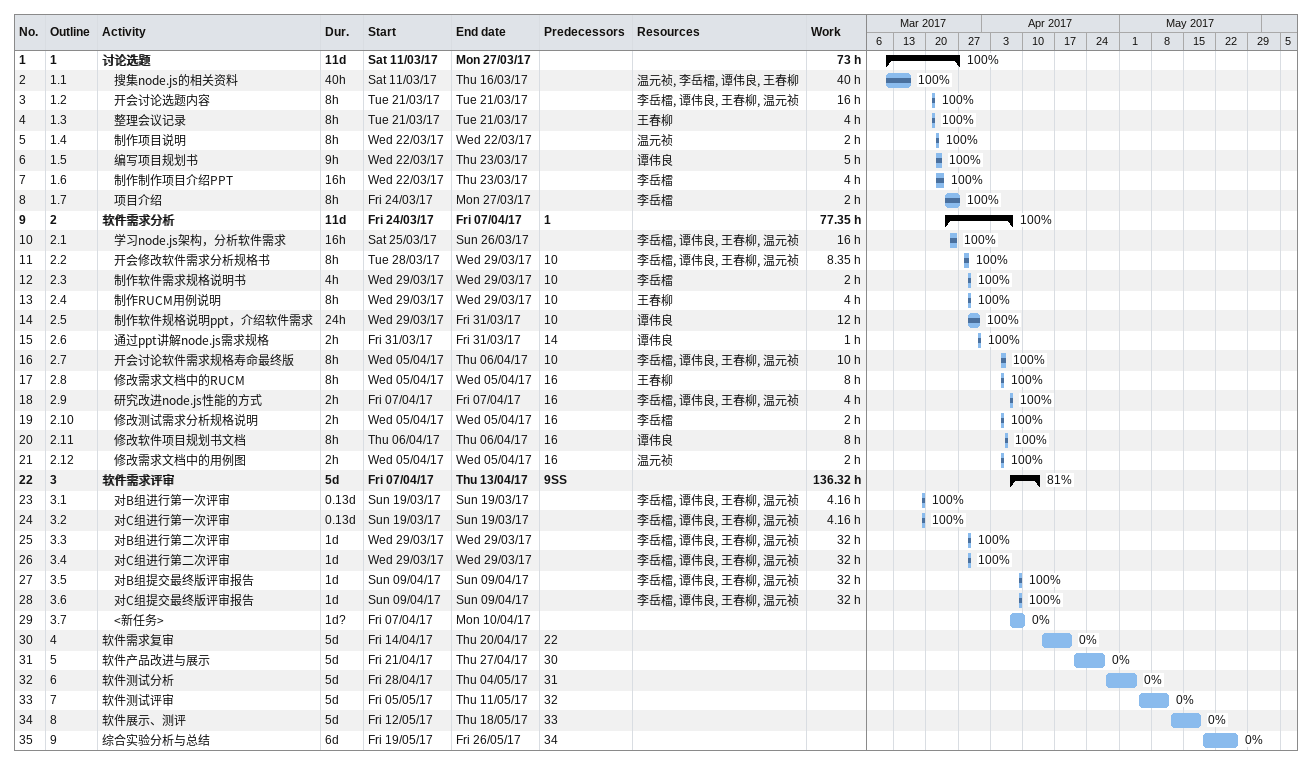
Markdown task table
| ID | WBS | Task | Duration | Start | Finish | Predecessors | Resources | % complete | Work (h) |
|---|---|---|---|---|---|---|---|---|---|
| 1 | 1 | **讨论选题** | 11d | 2017-03-11 | 2017-03-27 |  |  | 100 | 73 |
| 2 | 1.1 | 搜集node.js的相关资料 | 40h | 2017-03-11 | 2017-03-16 |  | 温元祯, 李岳檑, 谭伟良, 王春柳 | 100 | 40 |
| 3 | 1.2 | 开会讨论选题内容 | 8h | 2017-03-21 | 2017-03-21 |  | 李岳檑, 谭伟良, 王春柳, 温元祯 | 100 | 16 |
| 4 | 1.3 | 整理会议记录 | 8h | 2017-03-21 | 2017-03-21 |  | 王春柳 | 100 | 4 |
| 5 | 1.4 | 制作项目说明 | 8h | 2017-03-22 | 2017-03-22 |  | 温元祯 | 100 | 2 |
| 6 | 1.5 | 编写项目规划书 | 9h | 2017-03-22 | 2017-03-23 |  | 谭伟良 | 100 | 5 |
| 7 | 1.6 | 制作制作项目介绍PPT | 16h | 2017-03-22 | 2017-03-23 |  | 李岳檑 | 100 | 4 |
| 8 | 1.7 | 项目介绍 | 8h | 2017-03-24 | 2017-03-27 |  | 李岳檑 | 100 | 2 |
| 9 | 2 | **软件需求分析** | 11d | 2017-03-24 | 2017-04-07 | 1 |  | 100 | 77.35 |
| 10 | 2.1 | 学习node.js架构，分析软件需求 | 16h | 2017-03-25 | 2017-03-26 |  | 李岳檑, 谭伟良, 王春柳, 温元祯 | 100 | 16 |
| 11 | 2.2 | 开会修改软件需求分析规格书 | 8h | 2017-03-28 | 2017-03-29 | 10 | 李岳檑, 谭伟良, 王春柳, 温元祯 | 100 | 8.35 |
| 12 | 2.3 | 制作软件需求规格说明书 | 4h | 2017-03-29 | 2017-03-29 | 10 | 李岳檑 | 100 | 2 |
| 13 | 2.4 | 制作RUCM用例说明 | 8h | 2017-03-29 | 2017-03-29 | 10 | 王春柳 | 100 | 4 |
| 14 | 2.5 | 制作软件规格说明ppt，介绍软件需求 | 24h | 2017-03-29 | 2017-03-31 | 10 | 谭伟良 | 100 | 12 |
| 15 | 2.6 | 通过ppt讲解node.js需求规格 | 2h | 2017-03-31 | 2017-03-31 | 14 | 谭伟良 | 100 | 1 |
| 16 | 2.7 | 开会讨论软件需求规格寿命最终版 | 8h | 2017-04-05 | 2017-04-06 | 10 | 李岳檑, 谭伟良, 王春柳, 温元祯 | 100 | 10 |
| 17 | 2.8 | 修改需求文档中的RUCM | 8h | 2017-04-05 | 2017-04-05 | 16 | 王春柳 | 100 | 8 |
| 18 | 2.9 | 研究改进node.js性能的方式 | 2h | 2017-04-07 | 2017-04-07 | 16 | 李岳檑, 谭伟良, 王春柳, 温元祯 | 100 | 4 |
| 19 | 2.10 | 修改测试需求分析规格说明 | 2h | 2017-04-05 | 2017-04-05 | 16 | 李岳檑 | 100 | 2 |
| 20 | 2.11 | 修改软件项目规划书文档 | 8h | 2017-04-06 | 2017-04-06 | 16 | 谭伟良 | 100 | 8 |
| 21 | 2.12 | 修改需求文档中的用例图 | 2h | 2017-04-05 | 2017-04-05 | 16 | 温元祯 | 100 | 2 |
| 22 | 3 | **软件需求评审** | 5d | 2017-04-07 | 2017-04-13 | 9SS |  | 81 | 136.32 |
| 23 | 3.1 | 对B组进行第一次评审 | 0.13d | 2017-03-19 | 2017-03-19 |  | 李岳檑, 谭伟良, 王春柳, 温元祯 | 100 | 4.16 |
| 24 | 3.2 | 对C组进行第一次评审 | 0.13d | 2017-03-19 | 2017-03-19 |  | 李岳檑, 谭伟良, 王春柳, 温元祯 | 100 | 4.16 |
| 25 | 3.3 | 对B组进行第二次评审 | 1d | 2017-03-29 | 2017-03-29 |  | 李岳檑, 谭伟良, 王春柳, 温元祯 | 100 | 32 |
| 26 | 3.4 | 对C组进行第二次评审 | 1d | 2017-03-29 | 2017-03-29 |  | 李岳檑, 谭伟良, 王春柳, 温元祯 | 100 | 32 |
| 27 | 3.5 | 对B组提交最终版评审报告 | 1d | 2017-04-09 | 2017-04-09 |  | 李岳檑, 谭伟良, 王春柳, 温元祯 | 100 | 32 |
| 28 | 3.6 | 对C组提交最终版评审报告 | 1d | 2017-04-09 | 2017-04-09 |  | 李岳檑, 谭伟良, 王春柳, 温元祯 | 100 | 32 |
| 29 | 3.7 | <新任务> | 1d? | 2017-04-07 | 2017-04-10 |  |  | 0 |  |
| 30 | 4 | 软件需求复审 | 5d | 2017-04-14 | 2017-04-20 | 22 |  | 0 |  |
| 31 | 5 | 软件产品改进与展示 | 5d | 2017-04-21 | 2017-04-27 | 30 |  | 0 |  |
| 32 | 6 | 软件测试分析 | 5d | 2017-04-28 | 2017-05-04 | 31 |  | 0 |  |
| 33 | 7 | 软件测试评审 | 5d | 2017-05-05 | 2017-05-11 | 32 |  | 0 |  |
| 34 | 8 | 软件展示、测评 | 5d | 2017-05-12 | 2017-05-18 | 33 |  | 0 |  |
| 35 | 9 | 综合实验分析与总结 | 6d | 2017-05-19 | 2017-05-26 | 34 |  | 0 |  |
